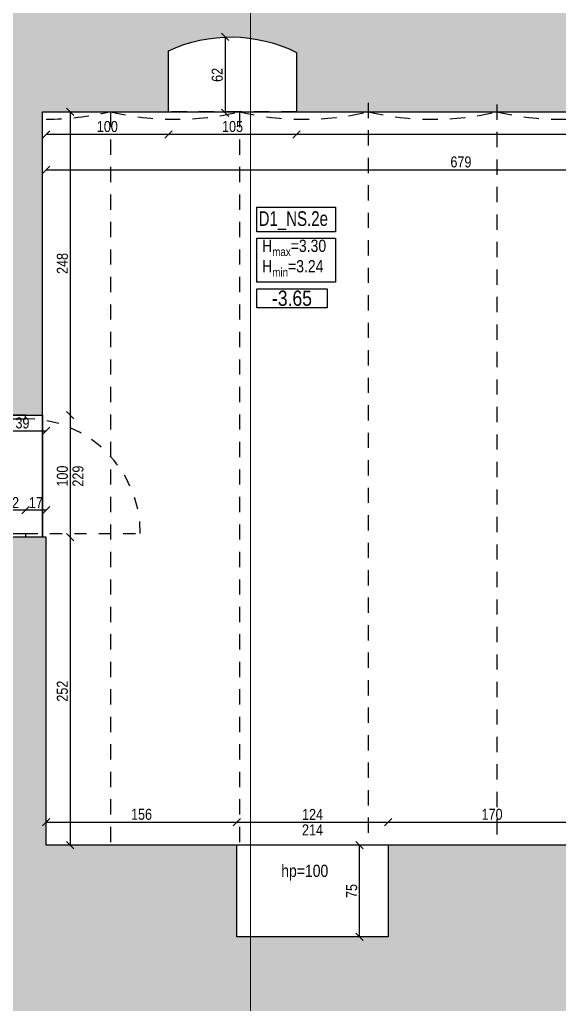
# Model space of a CAD drawing. Header units: metres. Extents: x 493 to 630, y -132 to -15.
# Drawn here: x 563.13 to 567.55, y -82.76 to -74.7 of the extents above; entities that cross this region are included whole.
import ezdxf
from ezdxf.enums import TextEntityAlignment as Align

# ---------------------------------------------------------------- set-up
doc = ezdxf.new("R2010")
doc.units = ezdxf.units.M
doc.header["$MEASUREMENT"] = 0
doc.header["$PDMODE"] = 3
doc.linetypes.add('HIDDEN', pattern=[0.375, 0.25, -0.125])
doc.linetypes.add('HIDDEN2', pattern=[0.1875, 0.125, -0.0625])
for name, color, linetype in [('a_caramida', 2, 'Continuous'), ('a_cote_50', 9, 'Continuous'), ('a_cote_nivel', 9, 'Continuous'), ('a_grinzi', 253, 'HIDDEN'), ('a_indicatii', 7, 'Continuous'), ('a_indicatii_text', 7, 'Continuous'), ('a_pereti_hasuri', 253, 'Continuous'), ('a_punctat', 40, 'HIDDEN2'), ('a_tamplarie_usi', 6, 'Continuous'), ('a_text', 7, 'Continuous'), ('a_vederi', 74, 'Continuous')]:
    doc.layers.add(name, color=color, linetype=linetype)
doc.layers.add('a_suprafete', color=7, linetype='Continuous', plot=False)
doc.styles.add('ROMANS', font='ROMANS.shx', dxfattribs={"width": 0.75})
doc.styles.get("Standard").update_dxf_attribs({"font": 'ARIALN.TTF'})
doc.styles.add('Swiss Condensed Light', font='swisscl.ttf')
doc.dimstyles.new('50 cote', dxfattribs={"dimtxt": 0.09, "dimasz": 0.06, "dimexe": 0, "dimexo": 0, "dimgap": 0.018, "dimtad": 1, "dimdec": 1, "dimlfac": 100, "dimrnd": 0.5, "dimdsep": 46, "dimtxsty": 'Standard', "dimblk": 'OBLIQUE', "dimcen": 0.00045, "dimclrd": 256, "dimclrt": 4, "dimadec": 1, "dimazin": 0, "dimtfac": 1, "dimtdec": 1, "dimtix": 1, "dimtofl": 0, "dimtmove": 0, "dimatfit": 3, "dimldrblk": 'OBLIQUE', "dimfxl": 0, "dimtolj": 1, "dimtzin": 0, "dimarcsym": 0})
pattern_1 = [(45, (-4876.954643999999, 8292.469365), (-0.04419417382415922, 0.04419417382415922), []), (45, (-4876.91044982625, 8292.469365), (-0.04419417382415922, 0.04419417382415922), [0.03125, -0.015625])]

# ---------------------------------------------------------------- blocks, each defined once
blk = doc.blocks.new('_Oblique')
at = {"color": 0, "linetype": 'ByBlock', "lineweight": -2}
blk.add_line((-0.5, -0.5), (0.5, 0.5), dxfattribs=at)
blk = doc.blocks.new('*D79')
at = {"layer": 'a_cote_50', "lineweight": -2, "ltscale": 0.3}
blk.add_line((562.9605085687244, -78.0638590098286), (563.3505085687244, -78.0638590098286), dxfattribs=at)
at = {"layer": 'Defpoints', "color": 0, "ltscale": 0.3}
for p in [(562.9605085687244, -78.05872086689084), (563.3505085687244, -78.05872086689084), (563.3505085687244, -78.0638590098286)]:
    blk.add_point(p, dxfattribs=at)
at = {"layer": 'a_cote_50', "lineweight": -2, "ltscale": 0.3, "xscale": 0.06, "yscale": 0.06, "zscale": 0.06, "rotation": 180}
blk.add_blockref('_Oblique', (562.9605085687244, -78.0638590098286), dxfattribs=at)
at = {"layer": 'a_cote_50', "lineweight": -2, "ltscale": 0.3, "xscale": 0.06, "yscale": 0.06, "zscale": 0.06}
blk.add_blockref('_Oblique', (563.3505085687244, -78.0638590098286), dxfattribs=at)
at = {"layer": 'a_cote_50', "color": 4, "ltscale": 0.3, "insert": (563.1555085687244, -77.99990744093365), "char_height": 0.09, "attachment_point": 5}
blk.add_mtext('\\A1;39', dxfattribs=at)
blk = doc.blocks.new('*D93')
at = {"layer": 'a_cote_50', "lineweight": -2, "ltscale": 0.3}
blk.add_line((563.3505085687244, -78.71427886196196), (563.1805085687246, -78.71427886196196), dxfattribs=at)
at = {"layer": 'Defpoints', "color": 0, "ltscale": 0.3}
for p in [(563.1805085687246, -78.71427886196196), (563.1805085687246, -78.93458062453587), (563.3505085687244, -78.93458062453587)]:
    blk.add_point(p, dxfattribs=at)
at = {"layer": 'a_cote_50', "lineweight": -2, "ltscale": 0.3, "xscale": 0.06, "yscale": 0.06, "zscale": 0.06, "rotation": 180}
blk.add_blockref('_Oblique', (563.1805085687246, -78.71427886196196), dxfattribs=at)
at = {"layer": 'a_cote_50', "lineweight": -2, "ltscale": 0.3, "xscale": 0.06, "yscale": 0.06, "zscale": 0.06}
blk.add_blockref('_Oblique', (563.3505085687244, -78.71427886196196), dxfattribs=at)
at = {"layer": 'a_cote_50', "color": 4, "ltscale": 0.3, "insert": (563.2655085687245, -78.65109468733714), "char_height": 0.09, "attachment_point": 5}
blk.add_mtext('\\A1;17', dxfattribs=at)
blk = doc.blocks.new('*D94')
at = {"layer": 'a_cote_50', "lineweight": -2, "ltscale": 0.3}
blk.add_line((563.1805085687246, -78.71427886196196), (562.9605085687244, -78.71427886196196), dxfattribs=at)
at = {"layer": 'Defpoints', "color": 0, "ltscale": 0.3}
for p in [(562.9605085687244, -78.71427886196196), (562.9605085687244, -78.90458062453587), (563.1805085687246, -78.93458062453587)]:
    blk.add_point(p, dxfattribs=at)
at = {"layer": 'a_cote_50', "lineweight": -2, "ltscale": 0.3, "xscale": 0.06, "yscale": 0.06, "zscale": 0.06, "rotation": 180}
blk.add_blockref('_Oblique', (562.9605085687244, -78.71427886196196), dxfattribs=at)
at = {"layer": 'a_cote_50', "lineweight": -2, "ltscale": 0.3, "xscale": 0.06, "yscale": 0.06, "zscale": 0.06}
blk.add_blockref('_Oblique', (563.1805085687246, -78.71427886196196), dxfattribs=at)
at = {"layer": 'a_cote_50', "color": 4, "ltscale": 0.3, "insert": (563.0705085687246, -78.65109468733714), "char_height": 0.09, "attachment_point": 5}
blk.add_mtext('\\A1;22', dxfattribs=at)
blk = doc.blocks.new('*D185')
at = {"layer": 'a_cote_50', "lineweight": -2, "ltscale": 0.3}
blk.add_line((563.3505085687244, -75.92805711976297), (570.1405085687244, -75.92805711976297), dxfattribs=at)
at = {"layer": 'Defpoints', "color": 0, "ltscale": 0.3}
for p in [(563.3505085687244, -75.96805711976296), (570.1405085687244, -75.92805711976297), (570.1405085687244, -75.96805711976296)]:
    blk.add_point(p, dxfattribs=at)
at = {"layer": 'a_cote_50', "lineweight": -2, "ltscale": 0.3, "xscale": 0.06, "yscale": 0.06, "zscale": 0.06, "rotation": 180}
blk.add_blockref('_Oblique', (563.3505085687244, -75.92805711976297), dxfattribs=at)
at = {"layer": 'a_cote_50', "lineweight": -2, "ltscale": 0.3, "xscale": 0.06, "yscale": 0.06, "zscale": 0.06}
blk.add_blockref('_Oblique', (570.1405085687244, -75.92805711976297), dxfattribs=at)
at = {"layer": 'a_cote_50', "color": 4, "ltscale": 0.3, "insert": (566.7455085687244, -75.86410555086802), "char_height": 0.09, "attachment_point": 5}
blk.add_mtext('\\A1;679', dxfattribs=at)
blk = doc.blocks.new('*D186')
at = {"layer": 'a_cote_50', "lineweight": -2, "ltscale": 0.3}
blk.add_line((563.3505085687244, -81.26655699764683), (564.9105085687245, -81.26655699764683), dxfattribs=at)
at = {"layer": 'Defpoints', "color": 0, "ltscale": 0.3}
for p in [(564.9105085687245, -81.26655699764683), (563.3505085687244, -81.6154416079001), (564.9105085687245, -81.6154416079001)]:
    blk.add_point(p, dxfattribs=at)
at = {"layer": 'a_cote_50', "lineweight": -2, "ltscale": 0.3, "xscale": 0.06, "yscale": 0.06, "zscale": 0.06, "rotation": 180}
blk.add_blockref('_Oblique', (563.3505085687244, -81.26655699764683), dxfattribs=at)
at = {"layer": 'a_cote_50', "lineweight": -2, "ltscale": 0.3, "xscale": 0.06, "yscale": 0.06, "zscale": 0.06}
blk.add_blockref('_Oblique', (564.9105085687245, -81.26655699764683), dxfattribs=at)
at = {"layer": 'a_cote_50', "color": 4, "ltscale": 0.3, "insert": (564.1305085687245, -81.20260542875188), "char_height": 0.09, "attachment_point": 5}
blk.add_mtext('\\A1;156', dxfattribs=at)
blk = doc.blocks.new('*D187')
at = {"layer": 'a_cote_50', "lineweight": -2, "ltscale": 0.3}
blk.add_line((564.9105085687245, -81.26655699764683), (566.1505085687245, -81.26655699764683), dxfattribs=at)
at = {"layer": 'Defpoints', "color": 0, "ltscale": 0.3}
for p in [(566.1505085687245, -81.26655699764683), (564.9105085687245, -81.6154416079001), (566.1505085687245, -81.6154416079001)]:
    blk.add_point(p, dxfattribs=at)
at = {"layer": 'a_cote_50', "lineweight": -2, "ltscale": 0.3, "xscale": 0.06, "yscale": 0.06, "zscale": 0.06, "rotation": 180}
blk.add_blockref('_Oblique', (564.9105085687245, -81.26655699764683), dxfattribs=at)
at = {"layer": 'a_cote_50', "lineweight": -2, "ltscale": 0.3, "xscale": 0.06, "yscale": 0.06, "zscale": 0.06}
blk.add_blockref('_Oblique', (566.1505085687245, -81.26655699764683), dxfattribs=at)
at = {"layer": 'a_cote_50', "color": 4, "ltscale": 0.3, "char_height": 0.09, "attachment_point": 5}
for s, insert in [('\\A1;124', (565.5305085687245, -81.203372823022)), ('\\A1;214', (565.5305085687245, -81.32974117227167))]:
    blk.add_mtext(s, dxfattribs=dict(at, insert=insert))
blk = doc.blocks.new('*D188')
at = {"layer": 'a_cote_50', "lineweight": -2, "ltscale": 0.3}
blk.add_line((566.1505085687245, -81.26655699764683), (567.8505085687244, -81.26655699764683), dxfattribs=at)
at = {"layer": 'Defpoints', "color": 0, "ltscale": 0.3}
for p in [(567.8505085687244, -81.26655699764683), (566.1505085687245, -81.6154416079001), (567.8505085687244, -81.6154416079001)]:
    blk.add_point(p, dxfattribs=at)
at = {"layer": 'a_cote_50', "lineweight": -2, "ltscale": 0.3, "xscale": 0.06, "yscale": 0.06, "zscale": 0.06, "rotation": 180}
blk.add_blockref('_Oblique', (566.1505085687245, -81.26655699764683), dxfattribs=at)
at = {"layer": 'a_cote_50', "lineweight": -2, "ltscale": 0.3, "xscale": 0.06, "yscale": 0.06, "zscale": 0.06}
blk.add_blockref('_Oblique', (567.8505085687244, -81.26655699764683), dxfattribs=at)
at = {"layer": 'a_cote_50', "color": 4, "ltscale": 0.3, "insert": (567.0005085687244, -81.20260542875188), "char_height": 0.09, "attachment_point": 5}
blk.add_mtext('\\A1;170', dxfattribs=at)
blk = doc.blocks.new('*D192')
at = {"layer": 'a_cote_50', "lineweight": -2, "ltscale": 0.3}
blk.add_line((565.9152589249126, -82.20458062453591), (565.9152589249126, -81.45458062453591), dxfattribs=at)
at = {"layer": 'Defpoints', "color": 0, "ltscale": 0.3}
for p in [(565.9152589249126, -81.45458062453591), (566.0804551360081, -81.45458062453591), (566.0804551360081, -82.20458062453591)]:
    blk.add_point(p, dxfattribs=at)
at = {"layer": 'a_cote_50', "lineweight": -2, "ltscale": 0.3, "xscale": 0.06, "yscale": 0.06, "zscale": 0.06}
for p, rotation in [((565.9152589249126, -81.45458062453591), 90), ((565.9152589249126, -82.20458062453591), 270)]:
    blk.add_blockref('_Oblique', p, dxfattribs=dict(at, rotation=rotation))
at = {"layer": 'a_cote_50', "color": 4, "ltscale": 0.3, "insert": (565.8514915306423, -81.82958062453605), "char_height": 0.09, "attachment_point": 5, "rotation": 90}
blk.add_mtext('\\A1;75', dxfattribs=at)
blk = doc.blocks.new('COTE_NIVEL_DRAFT')
at = {"layer": 'a_cote_nivel'}
blk.add_lwpolyline([(-27.50000000000023, -2.5), (27.50000000000045, -2.5), (27.50000000000045, -17.49999999999977), (-27.50000000000023, -17.49999999999977)], close=True, dxfattribs=at)
blk = doc.blocks.new('cota nivel')
at = {"layer": 'a_cote_nivel', "xscale": 1.272727272727934, "yscale": 1.272727272727934, "zscale": 1.272727272727934}
blk.add_blockref('COTE_NIVEL_DRAFT', (-4.661160346586257e-12, 12.72727272728048), dxfattribs=at)
at = {"layer": 'a_cote_nivel', "style": 'ROMANS', "width": 0.6}
blk.add_attdef('COTA', text='', height=15.27272727273521, dxfattribs=at).set_placement((0, 0), align=Align.MIDDLE_CENTER)
blk = doc.blocks.new('*D198')
at = {"layer": 'a_cote_50', "lineweight": -2, "ltscale": 0.3}
blk.add_line((564.8146351399873, -74.84126131801918), (564.8146351399873, -75.46126131801918), dxfattribs=at)
at = {"layer": 'Defpoints', "color": 0, "ltscale": 0.3}
for p in [(564.8771973678635, -74.84126131801918), (564.8146351399873, -75.46126131801918), (564.8771973678635, -75.46126131801918)]:
    blk.add_point(p, dxfattribs=at)
at = {"layer": 'a_cote_50', "lineweight": -2, "ltscale": 0.3, "xscale": 0.06, "yscale": 0.06, "zscale": 0.06}
for p, rotation in [((564.8146351399873, -74.84126131801918), 90), ((564.8146351399873, -75.46126131801918), 270)]:
    blk.add_blockref('_Oblique', p, dxfattribs=dict(at, rotation=rotation))
at = {"layer": 'a_cote_50', "color": 4, "ltscale": 0.3, "insert": (564.7506835710923, -75.15126131801932), "char_height": 0.09, "attachment_point": 5, "rotation": 90}
blk.add_mtext('\\A1;62', dxfattribs=at)
blk = doc.blocks.new('*D199')
at = {"layer": 'a_cote_50', "lineweight": -2, "ltscale": 0.3}
blk.add_line((570.1405085687244, -75.63813554403805), (565.4005085687244, -75.63813554403805), dxfattribs=at)
at = {"layer": 'Defpoints', "color": 0, "ltscale": 0.3}
for p in [(565.4005085687244, -75.52508773949583), (570.1405085687244, -75.52508773949583), (565.4005085687244, -75.63813554403805)]:
    blk.add_point(p, dxfattribs=at)
at = {"layer": 'a_cote_50', "lineweight": -2, "ltscale": 0.3, "xscale": 0.06, "yscale": 0.06, "zscale": 0.06, "rotation": 180}
blk.add_blockref('_Oblique', (565.4005085687244, -75.63813554403805), dxfattribs=at)
at = {"layer": 'a_cote_50', "lineweight": -2, "ltscale": 0.3, "xscale": 0.06, "yscale": 0.06, "zscale": 0.06}
blk.add_blockref('_Oblique', (570.1405085687244, -75.63813554403805), dxfattribs=at)
at = {"layer": 'a_cote_50', "color": 4, "ltscale": 0.3, "insert": (567.7705085687244, -75.57513554403805), "char_height": 0.09, "attachment_point": 5}
blk.add_mtext('\\A1;474', dxfattribs=at)
blk = doc.blocks.new('*D200')
at = {"layer": 'a_cote_50', "lineweight": -2, "ltscale": 0.3}
blk.add_line((565.4005085687244, -75.63813554403805), (564.3506942890243, -75.63813554403805), dxfattribs=at)
at = {"layer": 'Defpoints', "color": 0, "ltscale": 0.3}
for p in [(564.3506942890243, -75.44819667754263), (565.4005085687244, -75.52508773949583), (564.3506942890243, -75.63813554403805)]:
    blk.add_point(p, dxfattribs=at)
at = {"layer": 'a_cote_50', "lineweight": -2, "ltscale": 0.3, "xscale": 0.06, "yscale": 0.06, "zscale": 0.06, "rotation": 180}
blk.add_blockref('_Oblique', (564.3506942890243, -75.63813554403805), dxfattribs=at)
at = {"layer": 'a_cote_50', "lineweight": -2, "ltscale": 0.3, "xscale": 0.06, "yscale": 0.06, "zscale": 0.06}
blk.add_blockref('_Oblique', (565.4005085687244, -75.63813554403805), dxfattribs=at)
at = {"layer": 'a_cote_50', "color": 4, "ltscale": 0.3, "insert": (564.8756014288743, -75.5741839751431), "char_height": 0.09, "attachment_point": 5}
blk.add_mtext('\\A1;105', dxfattribs=at)
blk = doc.blocks.new('*D201')
at = {"layer": 'a_cote_50', "lineweight": -2, "ltscale": 0.3}
blk.add_line((564.3506942890243, -75.63813554403805), (563.3505085687244, -75.63813554403805), dxfattribs=at)
at = {"layer": 'Defpoints', "color": 0, "ltscale": 0.3}
for p in [(564.3506942890243, -75.44819667754263), (563.3505085687244, -75.54449941274513), (563.3505085687244, -75.63813554403805)]:
    blk.add_point(p, dxfattribs=at)
at = {"layer": 'a_cote_50', "lineweight": -2, "ltscale": 0.3, "xscale": 0.06, "yscale": 0.06, "zscale": 0.06, "rotation": 180}
blk.add_blockref('_Oblique', (563.3505085687244, -75.63813554403805), dxfattribs=at)
at = {"layer": 'a_cote_50', "lineweight": -2, "ltscale": 0.3, "xscale": 0.06, "yscale": 0.06, "zscale": 0.06}
blk.add_blockref('_Oblique', (564.3506942890243, -75.63813554403805), dxfattribs=at)
at = {"layer": 'a_cote_50', "color": 4, "ltscale": 0.3, "insert": (563.8506014288744, -75.5741839751431), "char_height": 0.09, "attachment_point": 5}
blk.add_mtext('\\A1;100', dxfattribs=at)
blk = doc.blocks.new('*D205')
at = {"layer": 'a_cote_50', "lineweight": -2, "ltscale": 0.3}
blk.add_line((563.5466729858464, -75.45426908940914), (563.5466729858464, -77.93458062453593), dxfattribs=at)
at = {"layer": 'Defpoints', "color": 0, "ltscale": 0.3}
for p in [(563.3505085687246, -75.45426908940914), (563.1805085687248, -77.93458062453593), (563.5466729858464, -77.93458062453593)]:
    blk.add_point(p, dxfattribs=at)
at = {"layer": 'a_cote_50', "lineweight": -2, "ltscale": 0.3, "xscale": 0.06, "yscale": 0.06, "zscale": 0.06}
for p, rotation in [((563.5466729858464, -75.45426908940914), 90), ((563.5466729858464, -77.93458062453593), 270)]:
    blk.add_blockref('_Oblique', p, dxfattribs=dict(at, rotation=rotation))
at = {"layer": 'a_cote_50', "color": 4, "ltscale": 0.3, "insert": (563.4827214169513, -76.69442485697267), "char_height": 0.09, "attachment_point": 5, "rotation": 90}
blk.add_mtext('\\A1;248', dxfattribs=at)
blk = doc.blocks.new('*D206')
at = {"layer": 'a_cote_50', "lineweight": -2, "ltscale": 0.3}
blk.add_line((563.546672985845, -77.93458062453593), (563.546672985845, -78.93458062453593), dxfattribs=at)
at = {"layer": 'Defpoints', "color": 0, "ltscale": 0.3}
for p in [(563.1805085687248, -77.93458062453593), (563.3505085687246, -78.93458062453593), (563.546672985845, -78.93458062453593)]:
    blk.add_point(p, dxfattribs=at)
at = {"layer": 'a_cote_50', "lineweight": -2, "ltscale": 0.3, "xscale": 0.06, "yscale": 0.06, "zscale": 0.06}
for p, rotation in [((563.546672985845, -77.93458062453593), 90), ((563.546672985845, -78.93458062453593), 270)]:
    blk.add_blockref('_Oblique', p, dxfattribs=dict(at, rotation=rotation))
at = {"layer": 'a_cote_50', "color": 4, "ltscale": 0.3, "char_height": 0.09, "attachment_point": 5, "rotation": 90}
for s, insert in [('\\A1;100', (563.48272141695, -78.43458062453607)), ('\\A1;229', (563.6106245547398, -78.43458062453607))]:
    blk.add_mtext(s, dxfattribs=dict(at, insert=insert))
blk = doc.blocks.new('*D207')
at = {"layer": 'a_cote_50', "lineweight": -2, "ltscale": 0.3}
blk.add_line((563.5466729858457, -78.93458062453593), (563.5466729858457, -81.45458062453591), dxfattribs=at)
at = {"layer": 'Defpoints', "color": 0, "ltscale": 0.3}
for p in [(563.3505085687246, -78.93458062453593), (563.3505085687246, -81.45458062453591), (563.5466729858457, -81.45458062453591)]:
    blk.add_point(p, dxfattribs=at)
at = {"layer": 'a_cote_50', "lineweight": -2, "ltscale": 0.3, "xscale": 0.06, "yscale": 0.06, "zscale": 0.06}
for p, rotation in [((563.5466729858457, -78.93458062453593), 90), ((563.5466729858457, -81.45458062453591), 270)]:
    blk.add_blockref('_Oblique', p, dxfattribs=dict(at, rotation=rotation))
at = {"layer": 'a_cote_50', "color": 4, "ltscale": 0.3, "insert": (563.4827214169507, -80.19458062453606), "char_height": 0.09, "attachment_point": 5, "rotation": 90}
blk.add_mtext('\\A1;252', dxfattribs=at)

msp = doc.modelspace()

# ---------------------------------------------------------------- hatches: boundary and pattern name
at = {"layer": 'a_pereti_hasuri', "ltscale": 0.3}
h = msp.add_hatch(dxfattribs=at)
h.set_pattern_fill('ANSI33', color=256, scale=0.25, style=0)
h.set_pattern_definition(pattern_1)
edge = h.paths.add_edge_path()
edge.add_line((553.585124781431, -64.030926260102), (553.585124781431, -64.85958062453558))
edge.add_line((553.585124781431, -64.85958062453558), (554.0851247814312, -64.85958062453558))
edge.add_line((554.0851247814312, -64.85958062453558), (554.0851247814312, -64.43958062453558))
edge.add_line((554.0851247814312, -64.43958062453558), (558.4151247814311, -64.43958062453558))
edge.add_line((558.4151247814311, -64.43958062453558), (558.4151247814311, -65.88958062453563))
edge.add_line((558.4151247814311, -65.88958062453563), (560.1551247814311, -65.88958062453563))
edge.add_line((560.1551247814311, -65.88958062453563), (560.1551247814311, -71.7995806245356))
edge.add_line((560.1551247814311, -71.7995806245356), (557.255124781431, -71.7995806245356))
edge.add_line((557.255124781431, -71.7995806245356), (557.255124781431, -72.57958062453557))
edge.add_line((557.255124781431, -72.57958062453557), (556.755124781431, -72.57958062453557))
edge.add_line((556.755124781431, -72.57958062453557), (556.755124781431, -73.0495806245356))
edge.add_line((556.755124781431, -73.0495806245356), (557.325124781431, -73.0495806245356))
edge.add_line((557.325124781431, -73.0495806245356), (557.325124781431, -73.24958062453564))
edge.add_line((557.325124781431, -73.24958062453564), (557.825124781431, -73.24958062453564))
edge.add_line((557.825124781431, -73.24958062453564), (557.825124781431, -74.39958062453562))
edge.add_line((557.825124781431, -74.39958062453562), (557.325124781431, -74.39958062453562))
edge.add_line((557.325124781431, -74.39958062453562), (557.325124781431, -78.56958062453558))
edge.add_line((557.325124781431, -78.56958062453558), (556.535124781431, -78.56958062453558))
edge.add_line((556.535124781431, -78.56958062453558), (556.535124781431, -79.5395806245356))
edge.add_line((556.535124781431, -79.5395806245356), (556.3651247814312, -79.5395806245356))
edge.add_line((556.3651247814312, -79.5395806245356), (556.3651247814312, -79.98958062453565))
edge.add_line((556.3651247814312, -79.98958062453565), (554.835124781431, -79.98958062453565))
edge.add_line((554.835124781431, -79.98958062453565), (554.835124781431, -79.5395806245356))
edge.add_line((554.835124781431, -79.5395806245356), (554.1851247814311, -79.5395806245356))
edge.add_line((554.1851247814311, -79.5395806245356), (554.1851247814311, -78.89958062453559))
edge.add_line((554.1851247814311, -78.89958062453559), (553.785124781431, -78.89958062453556))
edge.add_line((553.785124781431, -78.89958062453556), (553.785124781431, -79.38958062453563))
edge.add_line((553.785124781431, -79.38958062453563), (553.7853166750776, -80.48458062453577))
edge.add_line((553.7853166750776, -80.48458062453577), (554.2605085687244, -80.48458062453594))
edge.add_line((554.2605085687244, -80.48458062453594), (554.2605085687244, -80.10458062453588))
edge.add_line((554.2605085687244, -80.10458062453588), (560.5705085687244, -80.10458062453588))
edge.add_line((560.5705085687244, -80.10458062453588), (560.5705085687244, -80.09458062453587))
edge.add_line((560.5705085687244, -80.09458062453587), (560.6605085687245, -80.09458062453587))
edge.add_line((560.6605085687245, -80.09458062453587), (560.9305085687245, -79.85458062453586))
edge.add_line((560.9305085687245, -79.85458062453586), (560.9305085687245, -75.40458062453587))
edge.add_line((560.9305085687245, -75.40458062453587), (561.3188631848399, -75.40458062453587))
edge.add_line((561.3188631848399, -75.40458062453587), (561.3205085687244, -74.58458062453587))
edge.add_line((561.3205085687244, -74.58458062453587), (560.8355085687243, -74.58458062453587))
edge.add_line((560.8355085687243, -74.58458062453587), (560.8355085687243, -73.98426908940911))
edge.add_line((560.8355085687243, -73.98426908940911), (560.592224763985, -73.98426908940911))
edge.add_line((560.592224763985, -73.98426908940911), (560.592224763985, -74.06426908940912))
edge.add_line((560.592224763985, -74.06426908940912), (560.102224763985, -74.06426908940912))
edge.add_line((560.102224763985, -74.06426908940912), (560.102224763985, -74.59426908940912))
edge.add_line((560.102224763985, -74.59426908940912), (559.717224763985, -74.59426908940912))
edge.add_line((559.717224763985, -74.59426908940912), (559.717224763985, -74.73426908940911))
edge.add_line((559.717224763985, -74.73426908940911), (559.9022247639851, -74.73426908940914))
edge.add_line((559.9022247639851, -74.73426908940914), (559.9022247639851, -75.38426908940914))
edge.add_line((559.9022247639851, -75.38426908940914), (560.3822247639852, -75.38426908940914))
edge.add_line((560.3822247639852, -75.38426908940914), (560.3822247639852, -79.85426908940914))
edge.add_line((560.3822247639852, -79.85426908940914), (557.9322247639851, -79.85426908940914))
edge.add_line((557.9322247639851, -79.85426908940914), (557.9322247639851, -75.38426908940914))
edge.add_line((557.9322247639851, -75.38426908940914), (558.6822247639851, -75.38426908940914))
edge.add_line((558.6822247639851, -75.38426908940914), (558.6822247639851, -74.73426908940914))
edge.add_line((558.6822247639851, -74.73426908940914), (558.877224763985, -74.73426908940914))
edge.add_line((558.877224763985, -74.73426908940914), (558.877224763985, -74.59426908940915))
edge.add_line((558.877224763985, -74.59426908940915), (557.8972247639884, -74.59426908940515))
edge.add_line((557.8972247639884, -74.59426908940515), (557.8972247639937, -72.41426908940898))
edge.add_line((557.8972247639937, -72.41426908940898), (558.4263376283396, -72.41426908940679))
edge.add_line((558.4263376283396, -72.41426908940679), (558.4263376283396, -72.21426908940654))
edge.add_line((558.4263376283396, -72.21426908940654), (559.6263376283395, -72.21426908940657))
edge.add_line((559.6263376283395, -72.21426908940657), (559.6261998784597, -72.41569928235873))
edge.add_line((559.6261998784597, -72.41569928235873), (559.9885808009782, -72.41426908940898))
edge.add_line((559.9885808009782, -72.41426908940898), (560.1072247639851, -72.76426908940911))
edge.add_line((560.1072247639851, -72.76426908940911), (560.1072247639851, -72.95426908940911))
edge.add_line((560.1072247639851, -72.95426908940911), (560.592224763985, -72.95426908940911))
edge.add_line((560.592224763985, -72.95426908940911), (560.592224763985, -73.03426908940912))
edge.add_line((560.592224763985, -73.03426908940912), (560.8355085687243, -73.03426908940912))
edge.add_line((560.8355085687243, -73.03426908940912), (560.8355085687243, -72.72426908940912))
edge.add_line((560.8355085687243, -72.72426908940912), (562.8755085687244, -72.72426908940912))
edge.add_line((562.8755085687244, -72.72426908940912), (562.8755085687244, -74.6142690894091))
edge.add_line((562.8755085687244, -74.6142690894091), (562.4205085687244, -74.6142690894091))
edge.add_line((562.4205085687244, -74.6142690894091), (562.4205085687244, -75.43426908940913))
edge.add_line((562.4205085687244, -75.43426908940913), (562.9905085687244, -75.43426908940913))
edge.add_line((562.9905085687244, -75.43426908940913), (562.9905085687245, -77.9345806245359))
edge.add_line((562.9905085687245, -77.9345806245359), (563.3205085687244, -77.9345806245359))
edge.add_line((563.3205085687244, -77.9345806245359), (563.3205085687244, -75.45426908940911))
edge.add_line((563.3205085687244, -75.45426908940911), (564.3506942890243, -75.45426908940911))
edge.add_line((564.3506942890243, -75.45426908940911), (564.3506942890243, -74.95426908940911))
edge.add_arc((564.861128465062, -76.04938882759716), 1.20823436842211, 63.48576800210168, 114.99017759381121, ccw=False)
edge.add_line((565.4005085687244, -74.96823232051335), (565.4005085687244, -75.45426908940911))
edge.add_line((565.4005085687244, -75.45426908940911), (570.1405085687244, -75.45426908940911))
edge.add_line((570.1405085687244, -75.45426908940911), (570.1405085687244, -77.03958062453586))
edge.add_line((570.1405085687244, -77.03958062453586), (570.8655085687244, -77.03958062453586))
edge.add_line((570.8655085687244, -77.03958062453586), (570.8655085687244, -74.7411263809465))
edge.add_line((570.8655085687244, -74.7411263809465), (570.6253166750778, -74.7411263809465))
edge.add_line((570.6253166750778, -74.7411263809465), (570.6253166750778, -73.83328784395138))
edge.add_line((570.6253166750778, -73.83328784395138), (569.745124781431, -73.83328784395138))
edge.add_line((569.745124781431, -73.83328784395138), (569.745124781431, -74.5032878439514))
edge.add_line((569.745124781431, -74.5032878439514), (563.8051247814309, -74.5032878439514))
edge.add_line((563.8051247814309, -74.5032878439514), (563.8051247814309, -70.16328784395141))
edge.add_line((563.8051247814309, -70.16328784395141), (562.915124781431, -70.16328784395141))
edge.add_line((562.915124781431, -70.16328784395141), (562.915124781431, -70.19328784395141))
edge.add_line((562.915124781431, -70.19328784395141), (562.915124781431, -72.37328784395142))
edge.add_line((562.915124781431, -72.37328784395142), (560.8151247814311, -72.37328784395142))
edge.add_line((560.8151247814311, -72.37328784395142), (560.8151247814311, -70.2532878439515))
edge.add_line((560.8151247814311, -70.2532878439515), (560.8151247814311, -63.7032878439515))
edge.add_line((560.8151247814311, -63.7032878439515), (561.1751247814306, -63.70328784395139))
edge.add_line((561.1751247814306, -63.70328784395139), (561.175124781431, -63.34612599861119))
edge.add_line((561.175124781431, -63.34612599861119), (560.775124781431, -63.34612599861119))
edge.add_line((560.775124781431, -63.34612599861119), (560.775124781431, -63.07612599861119))
edge.add_line((560.775124781431, -63.07612599861119), (560.1051247814314, -63.07612599861119))
edge.add_line((560.1051247814314, -63.07612599861119), (560.1051247814314, -63.51612599861122))
edge.add_line((560.1051247814314, -63.51612599861122), (552.9250870057567, -63.51612599861122))
edge.add_line((552.9250870057567, -63.51612599861122), (552.9250870057566, -62.97612599861115))
edge.add_line((552.9250870057566, -62.97612599861115), (552.4200870057564, -62.97612599861115))
edge.add_line((552.4200870057564, -62.97612599861115), (552.4276058935936, -64.0295806245359))
edge.add_line((552.4276058935936, -64.0295806245359), (553.585124781431, -64.0295806245359))
h = msp.add_hatch(dxfattribs=at)
h.set_pattern_fill('ANSI33', color=256, scale=0.25, style=0)
h.set_pattern_definition(pattern_1)
h.paths.add_polyline_path([(570.9455085687244, -83.21458062453587), (570.9453166750778, -81.69112638094649), (570.8653166750778, -81.69113645771236), (570.8655085687244, -80.15458062453587), (570.3005085687245, -80.15458062453587), (570.1405085687245, -80.15458062453587), (570.1405085687245, -81.45458062453588), (569.0505085687245, -81.45458062453588), (569.0505085687245, -82.19458062453589), (567.8505085687244, -82.19458062453589), (567.8505085687244, -81.45458062453588), (566.1505085687245, -81.45458062453588), (566.1505085687245, -82.20458062453588), (564.9105085687245, -82.20458062453588), (564.9105085687245, -81.45458062453588), (563.3505085687244, -81.45458062453588), (563.3505085687244, -78.93458062453587), (562.9905085687245, -78.93458062453587), (562.9905085687244, -81.43458062453584), (562.6805085687243, -81.43458062453584), (562.6805085687243, -82.23458062453585), (561.2805085687245, -82.27458062453587), (561.2805085687245, -81.43458062453587), (560.5705085687244, -81.43458062453587), (560.2655085687244, -81.43458062453587), (560.2655085687244, -81.9045806245359), (558.9855085687244, -81.9045806245359), (558.9855085687244, -81.43458062453587), (557.3355085687245, -81.43458062453587), (557.3355085687245, -82.43458062453587), (556.8355085687245, -82.43458062453587), (556.8355085687245, -82.78458062453589), (555.9855085687244, -82.78458062453589), (555.9855085687244, -82.98458062453588), (555.9855085687244, -83.05958062453587), (556.1555085687245, -83.05958062453587), (556.1555085687245, -83.33958062453587), (556.9005085687245, -83.33958062453587), (556.9005085687245, -83.07958062453588), (560.3605085687244, -83.07958062453588), (560.3605085687244, -82.40958062453589), (562.8605085687244, -82.40958062453589), (562.8605085687244, -83.07958062453588), (564.8105085687245, -83.07958062453588), (564.8105085687245, -83.33958062453587), (565.3505085687244, -83.33958062453587), (565.3505085687244, -82.99958062453584), (568.1553166750778, -82.99958062453582), (568.1553166750778, -83.12958062453582), (568.4449068767807, -83.12958062453583), (568.4449068767807, -83.06458062453586), (570.3153166750776, -83.06458062453586), (570.3153166750776, -83.21458062453587), (570.5905085687244, -83.21458062453587)])

# ---------------------------------------------------------------- linework, layer by layer
at = {"layer": 'a_caramida', "ltscale": 0.3}
msp.add_lwpolyline([(562.4205085687244, -74.6142690894091), (562.4205085687244, -75.43426908940913), (562.9905085687244, -75.43426908940913), (562.9905085687245, -77.9345806245359), (563.3205085687244, -77.9345806245359), (563.3205085687244, -75.45426908940911), (564.3506942890243, -75.45426908940911), (564.3506942890243, -74.95426908940911, -0.2285916457077925), (565.4005085687244, -74.96823232051335), (565.4005085687244, -75.45426908940911), (570.1405085687244, -75.45426908940911), (570.1405085687244, -77.03958062453586), (570.8655085687244, -77.03958062453586), (570.8655085687244, -74.7411263809465), (570.6253166750778, -74.7411263809465), (570.6253166750778, -73.83328784395138)], format="xyb", dxfattribs=at)
msp.add_lwpolyline([(570.9455085687244, -83.21458062453587), (570.9453166750778, -81.69112638094649), (570.8653166750778, -81.69113645771236), (570.8655085687244, -80.15458062453587), (570.3005085687245, -80.15458062453587), (570.1405085687245, -80.15458062453587), (570.1405085687245, -81.45458062453588), (569.0505085687245, -81.45458062453588), (569.0505085687245, -82.19458062453589), (567.8505085687244, -82.19458062453589), (567.8505085687244, -81.45458062453588), (566.1505085687245, -81.45458062453588), (566.1505085687245, -82.20458062453588), (564.9105085687245, -82.20458062453588), (564.9105085687245, -81.45458062453588), (563.3505085687244, -81.45458062453588), (563.3505085687244, -78.93458062453587), (562.9905085687245, -78.93458062453587)], dxfattribs=at)
at = {"layer": 'a_grinzi', "ltscale": 0.5}
msp.add_line((565.4005085687244, -75.45426908940911), (564.3506942890243, -75.45426908940911), dxfattribs=at)
for points in [[(565.9853085687243, -75.37922081457839), (565.9853085687243, -81.45458062453588)], [(567.0391085687244, -75.39306076706774), (567.0391085687244, -81.45458062453588)], [(563.8777085687244, -75.45426908940911), (563.8777085687243, -81.45458062453588)], [(564.9315085687246, -75.45426908940911), (564.9315085687243, -81.45458062453588)]]:
    msp.add_lwpolyline(points, dxfattribs=at)
for centre, start in [((563.3385174773392, -73.17073900607562), 270.2931653964582), ((564.4046085687244, -73.17073900607562), 257.0070145841314), ((565.4584085687244, -73.17073900607559), 257.0070145841314), ((566.5122085687245, -73.17073900607562), 257.0070145841314), ((567.5660085687244, -73.17073900607562), 257.0070145841314)]:
    msp.add_arc(centre, 2.343530083333487, start, 282.9929854158686, dxfattribs=at)
at = {"layer": 'a_punctat', "color": 30, "ltscale": 0.9, "const_width": 0.01}
msp.add_lwpolyline([(565.0225594444453, -93.64136880702299), (565.0225594444453, -26.40395652273909)], dxfattribs=at)
at = {"layer": 'a_punctat', "ltscale": 0.5}
msp.add_lwpolyline([(563.1805085687246, -78.90458062453587), (564.1205085687245, -78.90458062453772, 0.4142135623730387), (563.1805085687247, -77.96458062453587)], format="xyb", dxfattribs=at)
at = {"layer": 'a_suprafete', "ltscale": 0.3}
msp.add_lwpolyline([(563.3505085687244, -78.9345806245359), (563.3205085687244, -78.93458062453587), (563.3205085687244, -75.45426908940911), (563.3505085687244, -75.45426908940911), (570.1405085687244, -75.45426908940911), (570.1405085687244, -81.45458062453588), (563.3505085687244, -81.45458062453588)], close=True, dxfattribs=at)
at = {"layer": 'a_tamplarie_usi', "ltscale": 0.3}
for points in [[(562.9905085687244, -77.79458062453591), (562.9605085687244, -77.79458062453591), (562.9605085687244, -77.9645806245359), (563.1805085687246, -77.9645806245359), (563.1805085687243, -77.9345806245359), (563.1805085687243, -77.9345806245359), (563.1805085687246, -77.9345806245359), (562.9905085687245, -77.9345806245359)], [(562.9905085687244, -79.07458062453586), (562.9605085687244, -79.07458062453586), (562.9605085687244, -78.90458062453587), (563.1805085687246, -78.90458062453587), (563.1805085687245, -78.93458062453584), (563.1805085687245, -78.93458062453584), (563.1805085687246, -78.93458062453587), (562.9905085687245, -78.93458062453587)]]:
    msp.add_lwpolyline(points, close=True, dxfattribs=at)
at = {"layer": 'a_text'}
for points in [[(565.0752375511895, -76.23334387805049), (565.7179930044642, -76.23334387805058), (565.7179930044642, -76.43460555535667), (565.0752375511895, -76.43460555535658)], [(565.0752375511895, -76.48829462185684), (565.7199538877169, -76.48829462185684), (565.7199538877169, -76.84761108369965), (565.0752375511895, -76.84761108369965)]]:
    msp.add_lwpolyline(points, close=True, dxfattribs=at)
at = {"layer": 'a_vederi', "ltscale": 0.5}
msp.add_line((566.1505085687245, -81.45458062453588), (564.9105085687245, -81.45458062453588), dxfattribs=at)
msp.add_lwpolyline([(563.3205085687244, -77.9345806245359), (563.3205085687244, -78.9345806245359)], dxfattribs=at)

# ---------------------------------------------------------------- block references
at = {"layer": 'a_indicatii'}
ref = msp.add_blockref('cota nivel', (565.3622522634863, -76.97901309045791), dxfattribs=dict(at, xscale=0.008200420351329285, yscale=0.008200420351329285, zscale=0.008200420351329285))
ref.add_attrib('COTA', '-3.65', dxfattribs={"layer": 'a_cote_nivel', "height": 0.1252427835478422}).set_placement((565.3622522634863, -76.97901309045791), align=Align.MIDDLE_CENTER)

# ---------------------------------------------------------------- texts
at = {"layer": 'a_indicatii_text', "linetype": 'Continuous', "style": 'Swiss Condensed Light'}
msp.add_text('D1_NS.2e', height=0.12, dxfattribs=at).set_placement((565.0894058008245, -76.38722523935608))
at = {"layer": 'a_text', "char_height": 0.1, "width": 1.87247, "attachment_point": 7}
for s, insert in [('\\A1;H{\\H0.7x;\\S^ max;}=3.30\\PH{\\H0.7x;\\S^ min;}=3.24', (565.1181984956859, -76.80117046504635)), ('hp=100', (565.2741225450276, -81.74473074371446))]:
    msp.add_mtext(s, dxfattribs=dict(at, insert=insert))

# ---------------------------------------------------------------- dimensions: what is measured, and where the dimension line sits
at = {"layer": 'a_cote_50', "ltscale": 0.3}
for base, p1, p2, angle, picture, middle in [((564.8146351399873, -75.46126131801918), (564.8771973678632, -74.84126131801915), (564.8771973678632, -75.46126131801915), 270, '*D198', (564.7506835710923, -75.15126131801932)), ((563.5466729858464, -77.93458062453593), (563.3505085687244, -75.45426908940911), (563.1805085687246, -77.9345806245359), 270, '*D205', (563.4827214169513, -76.69442485697267)), ((565.4005085687244, -75.63813554403805), (570.1405085687244, -75.52508773949583), (565.4005085687244, -75.52508773949583), 180, '*D199', (567.7705085687244, -75.57513554403805)), ((570.1405085687244, -75.92805711976297), (563.3505085687244, -75.96805711976296), (570.1405085687244, -75.96805711976296), 180, '*D185', (566.7455085687244, -75.86410555086802)), ((563.3505085687244, -78.0638590098286), (562.9605085687244, -78.05872086689084), (563.3505085687244, -78.05872086689084), 180, '*D79', (563.1555085687244, -77.99990744093365)), ((563.1805085687246, -78.71427886196196), (563.3505085687244, -78.93458062453587), (563.1805085687246, -78.93458062453587), 180, '*D93', (563.2655085687245, -78.65109468733714)), ((564.9105085687245, -81.26655699764683), (563.3505085687244, -81.6154416079001), (564.9105085687245, -81.6154416079001), 180, '*D186', (564.1305085687245, -81.20260542875188)), ((565.9152589249126, -81.45458062453591), (566.0804551360079, -82.20458062453588), (566.0804551360079, -81.45458062453588), 270, '*D192', (565.8514915306423, -81.82958062453605))]:
    dim = msp.add_linear_dim(base=base, p1=p1, p2=p2, angle=angle, dimstyle='50 cote', dxfattribs=at)
    dim.commit()
    dim.dimension.update_dxf_attribs({"geometry": picture, "text_midpoint": middle})
for base, p1, p2, angle, picture, middle in [((563.3505085687244, -75.63813554403805), (564.3506942890243, -75.44819667754263), (563.3505085687244, -75.54449941274513), 180, '*D201', (563.8506014288744, -75.5741839751431)), ((564.3506942890243, -75.63813554403805), (565.4005085687244, -75.52508773949583), (564.3506942890243, -75.44819667754263), 180, '*D200', (564.8756014288743, -75.5741839751431)), ((562.9605085687244, -78.71427886196196), (563.1805085687246, -78.93458062453587), (562.9605085687244, -78.90458062453587), 180, '*D94', (563.0705085687246, -78.65109468733714)), ((563.5466729858457, -81.45458062453591), (563.3505085687244, -78.9345806245359), (563.3505085687244, -81.45458062453588), 270, '*D207', (563.4827214169507, -80.19458062453606)), ((567.8505085687244, -81.26655699764683), (566.1505085687245, -81.6154416079001), (567.8505085687244, -81.6154416079001), 180, '*D188', (567.0005085687244, -81.20260542875188))]:
    dim = msp.add_linear_dim(base=base, p1=p1, p2=p2, angle=angle, dimstyle='50 cote', override={"dimtmove": 1}, dxfattribs=at)
    dim.commit()
    dim.dimension.update_dxf_attribs({"geometry": picture, "text_midpoint": middle})
for base, p1, p2, angle, text, picture, middle in [((563.546672985845, -78.93458062453593), (563.1805085687246, -77.9345806245359), (563.3505085687244, -78.9345806245359), 270, '<>\\X229', '*D206', (563.5466729858449, -78.43458062453607)), ((566.1505085687245, -81.26655699764683), (564.9105085687245, -81.6154416079001), (566.1505085687245, -81.6154416079001), 180, '<>\\X214', '*D187', (565.5305085687245, -81.26655699764683))]:
    dim = msp.add_linear_dim(base=base, p1=p1, p2=p2, angle=angle, text=text, dimstyle='50 cote', override={"dimtmove": 1}, dxfattribs=at)
    dim.commit()
    dim.dimension.update_dxf_attribs({"geometry": picture, "text_midpoint": middle})

doc.saveas('drawing.dxf')
